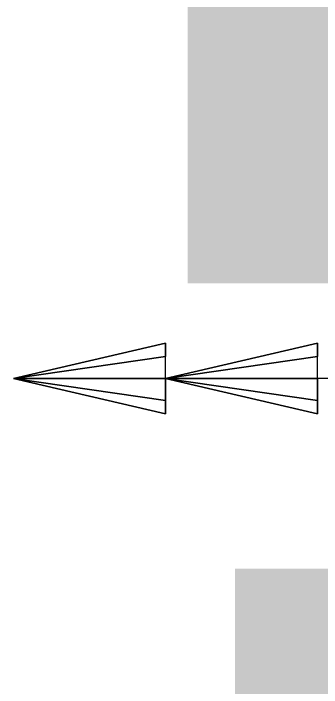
# Model space of a CAD drawing. Extents: x 7 to 469, y 84 to 397.
# Drawn here: x 80 to 89.73, y 266.25 to 287.51 of the extents above; entities that cross this region are included whole.
import ezdxf

# ---------------------------------------------------------------- set-up
doc = ezdxf.new("R2010")
doc.units = 0
doc.layers.get('0').update_dxf_attribs({"linetype": 'CONTINUOUS'})
for name, color, linetype in [('3D-MODEL', 1, 'CONTINUOUS'), ('FORCE', 4, 'CONTINUOUS'), ('RUN', 5, 'CONTINUOUS')]:
    doc.layers.add(name, color=color, linetype=linetype)

# ---------------------------------------------------------------- blocks, each defined once
blk = doc.blocks.new('RUN')
at = {"const_width": 1}
blk.add_lwpolyline([(0, 0), (1, 0)], dxfattribs=at)
at = {"flags": 9}
for tag, p in [('MAT', (0.349303, 0.182422)), ('SCH', (0.349303, 0.165755)), ('NOM', (0.349303, 0.149088))]:
    blk.add_attdef(tag, p, '', height=0.01, dxfattribs=at)
blk = doc.blocks.new('3DMOMENT')
blk.add_line((0, 0), (0, 0.4))
at = {"extrusion": (0, -1, 0)}
for centre, radius in [((0, 0, -1), 0.000103), ((0, 0, -0.7), 0.000012)]:
    blk.add_circle(centre, radius, dxfattribs=at)
mesh = blk.add_polymesh((2, 10), dxfattribs=dict(n_close=True))
for k, corner in enumerate([(0.073354, 0.7), (0.059345, 0.7, 0.043116), (0.022668, 0.7, 0.069764), (-0.022668, 0.7, 0.069764), (-0.059345, 0.7, 0.043116), (-0.073354, 0.7), (-0.059345, 0.7, -0.043116), (-0.022668, 0.7, -0.069764), (0.022668, 0.7, -0.069764), (0.059345, 0.7, -0.043116), (0.000103, 1), (0.000083, 1, 0.00006), (0.000032, 1, 0.000098), (-0.000032, 1, 0.000098), (-0.000083, 1, 0.00006), (-0.000103, 1), (-0.000083, 1, -0.00006), (-0.000032, 1, -0.000098), (0.000032, 1, -0.000098), (0.000083, 1, -0.00006)]):
    mesh.set_mesh_vertex(divmod(k, 10), corner)
mesh = blk.add_polymesh((2, 10), dxfattribs=dict(n_close=True))
for k, corner in enumerate([(0.073354, 0.4), (0.059345, 0.4, 0.043116), (0.022668, 0.4, 0.069764), (-0.022668, 0.4, 0.069764), (-0.059345, 0.4, 0.043116), (-0.073354, 0.4), (-0.059345, 0.4, -0.043116), (-0.022668, 0.4, -0.069764), (0.022668, 0.4, -0.069764), (0.059345, 0.4, -0.043116), (0.000012, 0.7), (0.00001, 0.7, 0.000007), (0.000004, 0.7, 0.000012), (-0.000004, 0.7, 0.000012), (-0.00001, 0.7, 0.000007), (-0.000012, 0.7), (-0.00001, 0.7, -0.000007), (-0.000004, 0.7, -0.000012), (0.000004, 0.7, -0.000012), (0.00001, 0.7, -0.000007)]):
    mesh.set_mesh_vertex(divmod(k, 10), corner)
blk = doc.blocks.new('MOMENT')
blk.add_lwpolyline([(0, 0), (0, 0.4), (-0.075, 0.4), (0, 0.7), (-0.075, 0.7), (0, 1), (0.075, 0.7), (0, 0.7), (0.075, 0.4), (0, 0.4)])
at = {"flags": 9}
for tag, p in [('MOM', (0.002347, 1.043478)), ('LCA', (0.002347, 1.026812))]:
    blk.add_attdef(tag, p, '', height=0.01, dxfattribs=at)

msp = doc.modelspace()

# ---------------------------------------------------------------- block references
at = {"layer": '3D-MODEL', "extrusion": (0, -1, 0), "xscale": 16, "yscale": 16, "zscale": 16, "rotation": 90}
msp.add_blockref('3DMOMENT', (96, 24, -276), dxfattribs=at)
at = {"layer": 'FORCE', "extrusion": (0, -1, 0), "xscale": 16, "yscale": 16, "zscale": 16, "rotation": 90}
msp.add_blockref('MOMENT', (96, 24, -276), dxfattribs=at)
at = {"layer": 'RUN', "rotation": 90}
for p, xscale in [((96, 279, -12), 21), ((120, 204), 66)]:
    msp.add_blockref('RUN', p, dxfattribs=dict(at, xscale=xscale))

doc.saveas('drawing.dxf')
